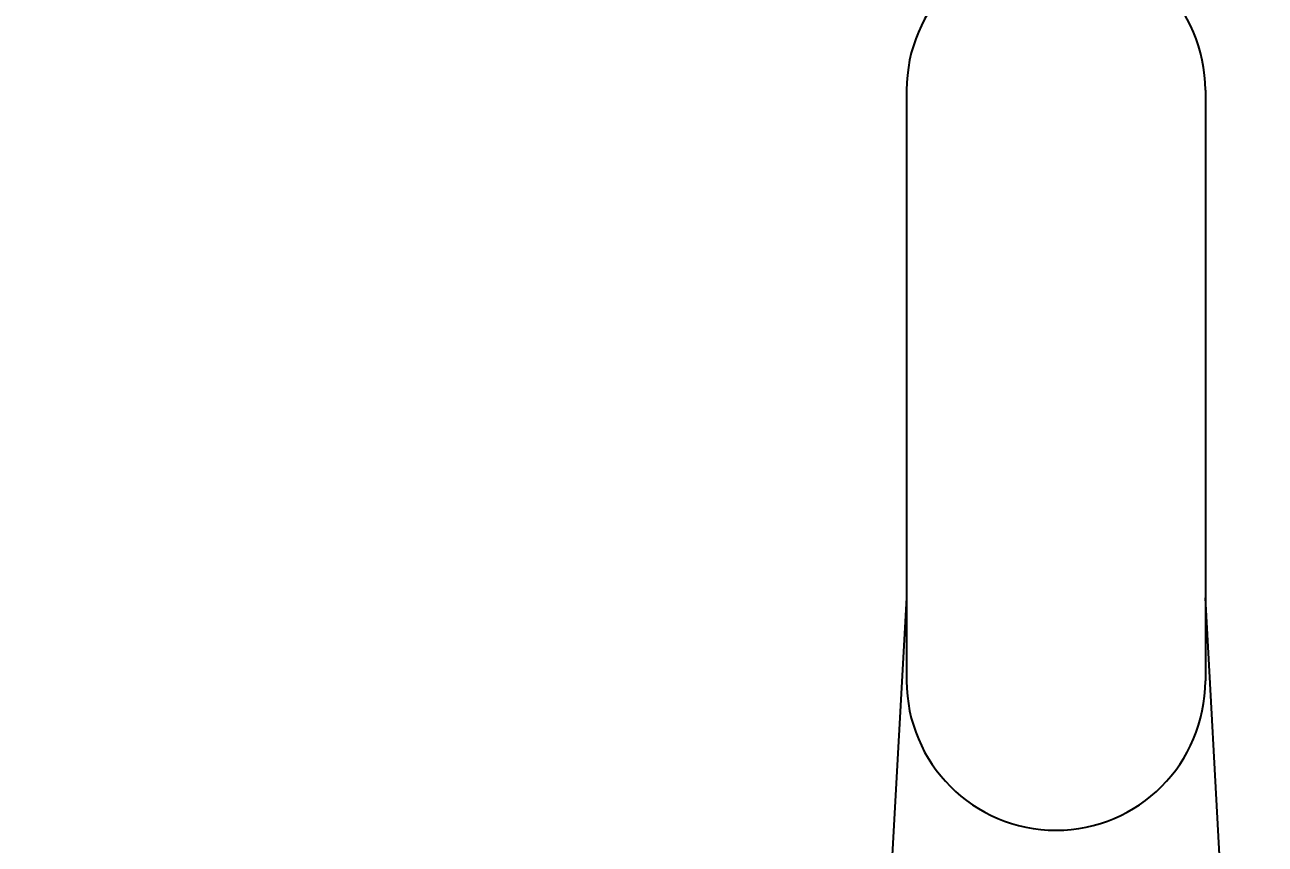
# Model space of a CAD drawing. Header units: millimetres. Extents: x 6330 to 7158, y 1153 to 2324.
# Drawn here: x 6841.9 to 7016.4, y 1626.9 to 1742.1 of the extents above; entities that cross this region are included whole.
import ezdxf

# ---------------------------------------------------------------- set-up
doc = ezdxf.new("R2010")
doc.units = ezdxf.units.MM
doc.layers.add('02___PRT_ALL_AXES', color=7, linetype='Continuous')
doc.layers.add('DIM', color=3, linetype='Continuous', lineweight=9)
doc.styles.get("Standard").update_dxf_attribs({"font": 'arial.ttf'})
doc.dimstyles.new('사본(2) STANDARD', dxfattribs={"dimscale": 0, "dimtxt": 4, "dimasz": 4, "dimexe": 1.25, "dimexo": 0.625, "dimgap": 1.5, "dimtad": 3, "dimtih": 1, "dimtoh": 1, "dimdec": 1, "dimzin": 9, "dimdsep": 46, "dimtxsty": 'Standard', "dimcen": 2.5, "dimclrd": 3, "dimclre": 3, "dimclrt": 4, "dimadec": 0, "dimazin": 0, "dimtfac": 1, "dimtdec": 1, "dimtmove": 0, "dimatfit": 3, "dimfxl": 1.25, "dimtfill": 1, "dimtolj": 1, "dimtzin": 0, "dimarcsym": 0})

# ---------------------------------------------------------------- blocks, each defined once
blk = doc.blocks.new('*D20')
at = {"layer": 'Defpoints', "color": 0, "transparency": 16777216}
for p in [(6884.24, 1978.27), (6663.66, 1566.32), (6960.67, 1566.32)]:
    blk.add_point(p, dxfattribs=at)
at = {"layer": 'DIM', "color": 3, "lineweight": -2, "transparency": 16777216}
for p, q in [((6883.61, 1978.27), (6662.41, 1978.27)), ((6663.66, 1972.27), (6663.66, 1776.81)), ((6663.66, 1572.32), (6663.66, 1767.78)), ((6960.05, 1566.32), (6662.41, 1566.32))]:
    blk.add_line(p, q, dxfattribs=at)
at = {"layer": 'DIM', "color": 3, "transparency": 16777216}
for points in [[(6662.66, 1972.27), (6664.66, 1972.27), (6663.66, 1978.27)], [(6662.66, 1572.32), (6664.66, 1572.32), (6663.66, 1566.32)]]:
    blk.add_solid(points, dxfattribs=at)
at = {"layer": 'DIM', "color": 4, "transparency": 16777216, "insert": (6663.66, 1772.29), "char_height": 6, "attachment_point": 5, "bg_fill": 3, "box_fill_scale": 1.1, "bg_fill_color": 256, "bg_fill_true_color": 13158600, "bg_fill_transparency": 0}
blk.add_mtext('\\A1;412', dxfattribs=at)
blk = doc.blocks.new('*D21')
at = {"layer": 'Defpoints', "color": 0, "transparency": 16777216}
for p in [(6986.93, 1753.89), (7013.19, 1566.32), (7067, 1566.32)]:
    blk.add_point(p, dxfattribs=at)
at = {"layer": 'DIM', "color": 3, "lineweight": -2, "transparency": 16777216}
for p, q in [((6987.56, 1753.89), (7068.25, 1753.89)), ((7067, 1747.89), (7067, 1664.67)), ((7067, 1572.32), (7067, 1655.54)), ((7013.82, 1566.32), (7068.25, 1566.32))]:
    blk.add_line(p, q, dxfattribs=at)
at = {"layer": 'DIM', "color": 3, "transparency": 16777216}
for points in [[(7066, 1747.89), (7068, 1747.89), (7067, 1753.89)], [(7066, 1572.32), (7068, 1572.32), (7067, 1566.32)]]:
    blk.add_solid(points, dxfattribs=at)
at = {"layer": 'DIM', "color": 4, "transparency": 16777216, "insert": (7067, 1660.11), "char_height": 6, "attachment_point": 5, "bg_fill": 3, "box_fill_scale": 1.1, "bg_fill_color": 256, "bg_fill_true_color": 13158600, "bg_fill_transparency": 0}
blk.add_mtext('\\A1;187.6', dxfattribs=at)

msp = doc.modelspace()

# ---------------------------------------------------------------- linework, layer by layer
at = {"color": 7, "linetype": 'Continuous'}
for p, q in [((6965.93, 1649.85), (6965.93, 1732.89)), ((7007.94, 1732.89), (7007.94, 1649.85)), ((7013.19, 1566.32), (7007.94, 1661.52))]:
    msp.add_line(p, q, dxfattribs=at)
for centre, start, end in [((6986.93, 1732.89), 0, 180), ((6986.93, 1649.85), 180, 360)]:
    msp.add_arc(centre, 21.01, start, end, dxfattribs=at)
at = {"layer": '02___PRT_ALL_AXES', "color": 7, "linetype": 'Continuous'}
msp.add_line((6960.67, 1566.32), (6965.93, 1661.52), dxfattribs=at)

# ---------------------------------------------------------------- next in the draw order: dimensions: what is measured, and where the dimension line sits
at = {"layer": 'DIM'}
dim = msp.add_linear_dim(base=(6663.66, 1566.32), p1=(6884.24, 1978.27), p2=(6960.67, 1566.32), angle=90, text='412', dimstyle='사본(2) STANDARD', override={"dimscale": 1, "dimtxt": 6, "dimasz": 6, "dimtad": 0}, dxfattribs=at)
dim.commit()
dim.dimension.update_dxf_attribs({"geometry": '*D20', "text_midpoint": (6663.66, 1772.29)})
dim = msp.add_linear_dim(base=(7067, 1566.32), p1=(6986.93, 1753.89), p2=(7013.19, 1566.32), angle=90, dimstyle='사본(2) STANDARD', override={"dimscale": 1, "dimtxt": 6, "dimasz": 6, "dimtad": 0}, dxfattribs=at)
dim.commit()
dim.dimension.update_dxf_attribs({"geometry": '*D21', "text_midpoint": (7067, 1660.11)})

doc.saveas('drawing.dxf')
